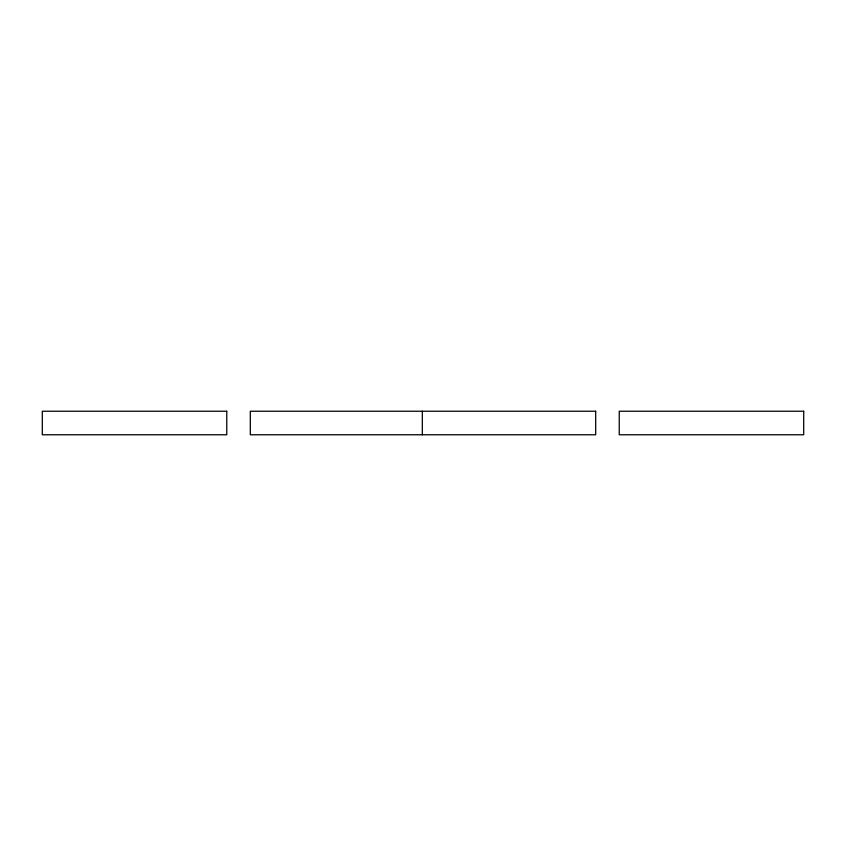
<?xml version="1.0" encoding="UTF-8"?>
<svg xmlns="http://www.w3.org/2000/svg" width="846" height="846" viewBox="0 0 846 846"><rect width="100%" height="100%" fill="white"/><g stroke="black" fill="none" stroke-linecap="round" stroke-linejoin="round"><path stroke-width="1.27" d="M422.323 411.23L422.323 434.77M226.76 411.23L42.3 411.23L42.3 434.77L226.76 434.77L226.76 411.23M595.69 411.23L250.31 411.23L250.31 434.77L595.69 434.77L595.69 411.23M803.7 411.23L619.24 411.23L619.24 434.77L803.7 434.77L803.7 411.23"/></g></svg>
